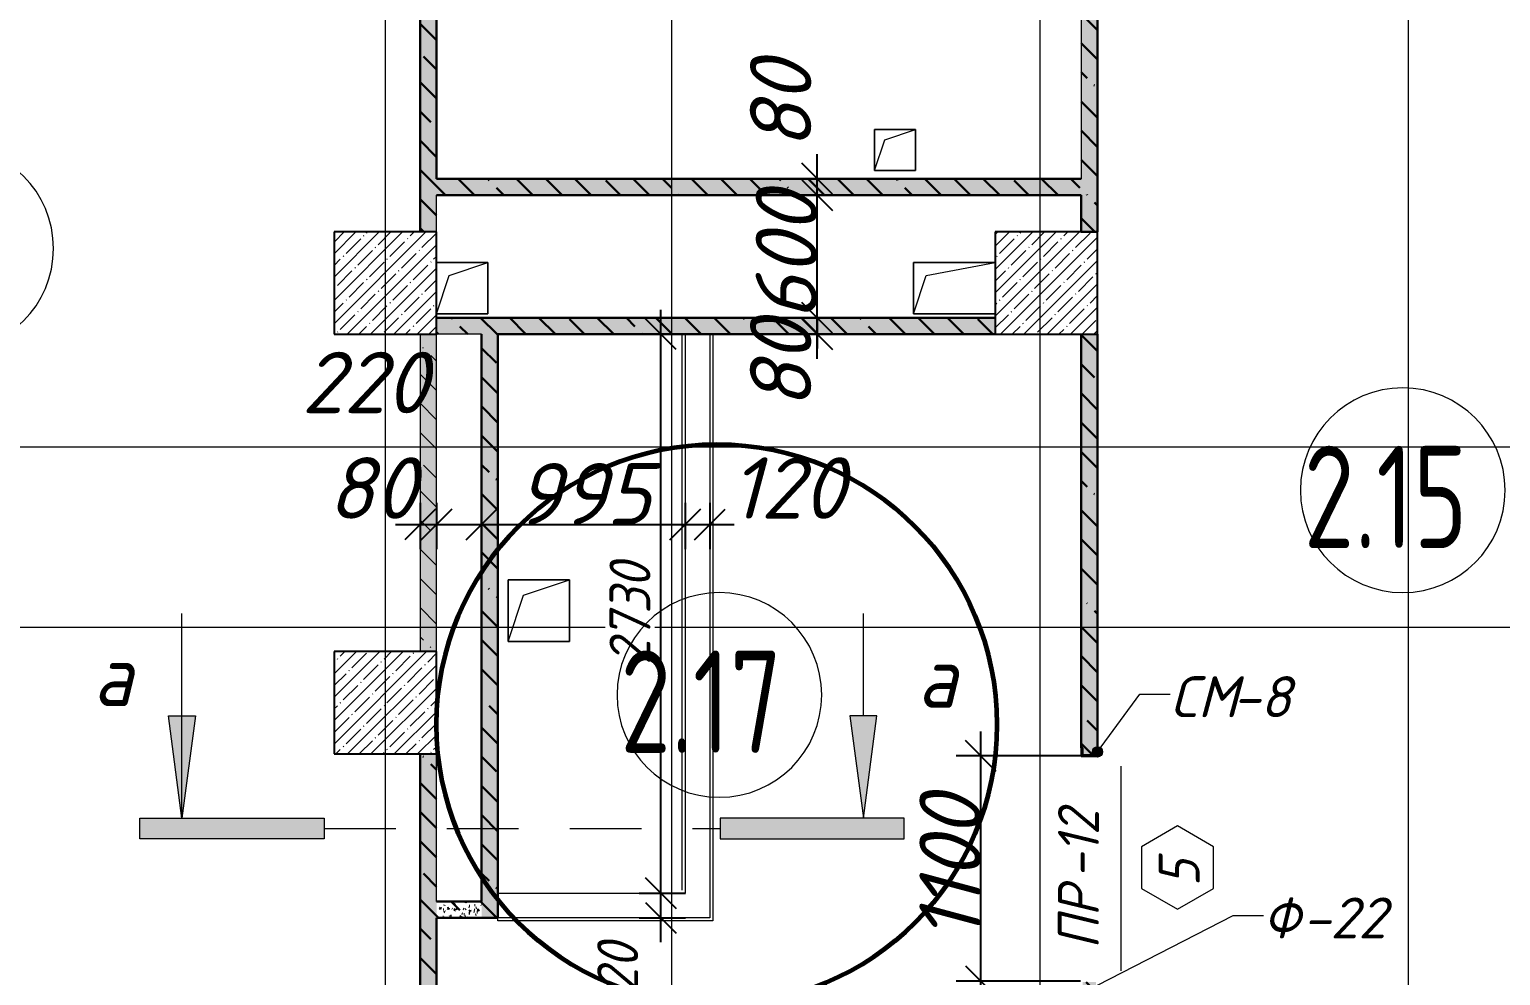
# Model space of a CAD drawing. Header units: millimetres. Extents: x 12986 to 523328, y -9759 to 30092.
# Drawn here: x 307918 to 315106, y 16802 to 21423 of the extents above; entities that cross this region are included whole.
import ezdxf

# ---------------------------------------------------------------- set-up
doc = ezdxf.new("R2010")
doc.units = ezdxf.units.MM
doc.linetypes.add('01 Штриховая _4 мм_', pattern=[600, 350, -250])
for name, color, linetype, lineweight in [('0) ПГП', 1, 'Continuous', 30), ('2) Расчет', 1, 'Continuous', 30), ('4) ПГП красный расчет', 12, 'Continuous', 30), ('A-ANNO-DIMS', 7, 'Continuous', 9), ('A-AREA-IDEN', 7, 'Continuous', 9), ('A-DOOR-IDEN', 7, 'Continuous', 9), ('A-FLOR', 7, 'Continuous', 9), ('A-GENM', 7, 'Continuous', 9), ('A-GENM-1', 7, 'Continuous', 25), ('A-GENM-IDEN', 7, 'Continuous', 9), ('A-WALL-FNSH-4', 250, 'Continuous', 13), ('A-WALL-PATT-4', 250, 'Continuous', 5), ('G-ANNO-SYMB-1', 7, '01 Штриховая _4 мм_', 9), ('I-WALL', 7, 'Continuous', 5), ('S-COLS-1', 7, 'Continuous', 5), ('S-COLS-2', 7, 'Continuous', 25), ('Оси-1', 7, 'Continuous', 20)]:
    doc.layers.add(name, color=color, linetype=linetype, lineweight=lineweight)
doc.layers.add('0)Допникки кружки', color=7, linetype='Continuous', plot=False)
doc.styles.add('ISOCPEUR_I_1', font='isocpeui.ttf', dxfattribs={"width": 0.9, "height": 250})
doc.styles.add('ISOCPEUR_I_2', font='isocpeui.ttf', dxfattribs={"height": 300})
doc.styles.add('ISOCPEUR_I_3', font='isocpeui.ttf', dxfattribs={"width": 0.9, "height": 200})
doc.styles.add('ISOCPEUR_I_4', font='isocpeui.ttf', dxfattribs={"width": 0.9, "height": 300})
doc.styles.add('СПДС', font='ГОСТ тип А.ttf', dxfattribs={"width": 0.9})
doc.dimstyles.new('ISO-2_0_0_9К_СРЕДНИЙ', dxfattribs={"dimscale": 304.8, "dimtxt": 199.196235, "dimasz": 0.492126, "dimexe": 0.393701, "dimexo": 0, "dimgap": 0, "dimtad": 1, "dimdec": 0, "dimzin": 0, "dimdsep": 46, "dimtxsty": 'ISOCPEUR_I_2', "dimblk1": 'OBLIQUE', "dimblk2": 'OBLIQUE', "dimsah": 1, "dimcen": 0.09, "dimdle": 0.393701, "dimazin": 0, "dimtfac": 1, "dimtdec": 4, "dimtix": 1, "dimtmove": 2, "dimatfit": 3, "dimfxl": 1, "dimtvp": 1, "dimtolj": 1, "dimtzin": 0, "dimarcsym": 2})
doc.dimstyles.new('ISO-2_0_0_9К_СРЕДНИЙ_2', dxfattribs={"dimscale": 304.8, "dimtxt": 199.196235, "dimasz": 0.492126, "dimexe": 0.393701, "dimexo": 0, "dimgap": 0, "dimtad": 1, "dimdec": 0, "dimzin": 0, "dimdsep": 46, "dimtxsty": 'ISOCPEUR_I_2', "dimblk1": 'OBLIQUE', "dimblk2": 'OBLIQUE', "dimsah": 1, "dimcen": 0.09, "dimdle": 0.393701, "dimazin": 0, "dimtfac": 1, "dimtdec": 4, "dimtix": 1, "dimtmove": 0, "dimatfit": 3, "dimfxl": 1, "dimtvp": 1, "dimtolj": 1, "dimtzin": 0, "dimarcsym": 2})
doc.dimstyles.new('ISO-2_0_0_9К_СРЕДНИЙ_ФОН_1', dxfattribs={"dimscale": 304.8, "dimtxt": 199.196235, "dimasz": 0.492126, "dimexe": 0.393701, "dimexo": 0, "dimgap": 0.164042, "dimtad": 1, "dimdec": 0, "dimdsep": 46, "dimtxsty": 'ISOCPEUR_I_3', "dimblk1": 'OBLIQUE', "dimblk2": 'OBLIQUE', "dimsah": 1, "dimcen": 0.09, "dimdle": 0.393701, "dimazin": 0, "dimtfac": 1, "dimtdec": 4, "dimtix": 1, "dimtmove": 0, "dimatfit": 3, "dimfxl": 1, "dimtvp": 1, "dimtfill": 1, "dimtolj": 1, "dimtzin": 0, "dimarcsym": 2})
doc.dimstyles.new('ISO-2_0_0_9К_СРЕДНИЙ_ФОН_2', dxfattribs={"dimscale": 304.8, "dimtxt": 199.196235, "dimasz": 0.492126, "dimexe": 0.393701, "dimexo": 0, "dimgap": 0.164042, "dimtad": 1, "dimdec": 0, "dimdsep": 46, "dimtxsty": 'ISOCPEUR_I_3', "dimblk1": 'OBLIQUE', "dimblk2": 'OBLIQUE', "dimsah": 1, "dimcen": 0.09, "dimdle": 0.393701, "dimazin": 0, "dimtfac": 1, "dimtdec": 4, "dimtix": 1, "dimtmove": 2, "dimatfit": 3, "dimfxl": 1, "dimtvp": 1, "dimtfill": 1, "dimtolj": 1, "dimtzin": 0, "dimarcsym": 2})
pattern_1 = [(50, (239096.85, -2765.93), (72.873764, -6.37607), [7.62, -83.82]), (355, (239096.85, -2765.93), (-14.09699, 76.422444), [6.096, -67.056]), (100.451, (239102.924, -2766.464), (58.776964, 70.04687), [6.476, -71.236]), (46.184, (239096.85, -2745.61), (108.43142, -16.81745), [11.43, -125.73]), (96.636, (239105.89, -2747.01), (94.961, 98.97089), [9.714, -106.854]), (351.184, (239096.85, -2745.61), (94.96227, 98.97018), [9.144, -100.584]), (21, (239107.01, -2750.69), (60.64565, -40.906537), [7.62, -83.82]), (326, (239107.01, -2750.69), (24.72083, 73.67493), [6.096, -67.056]), (71.451, (239112.065, -2754.1), (85.36689, 32.768737), [6.476, -71.236]), (37.5, (239096.85, -2765.933), (1.235525, 33.8224325), [3.353, -62.89, 3.353, -64.719, -67.31]), (37.5, (239096.85, -2765.933), (1.235525, 33.8224325), [-134.315, 3.353, -63.957]), (7.5, (239096.85, -2765.933), (26.728146, 40.07255), [3.353, -35.458, 3.353, -61.366, -25.654]), (7.5, (239096.85, -2765.933), (26.728146, 40.07255), [-103.53, 3.353, -22.301]), (327.5, (239074.194, -2765.933), (54.2363175, -2.292117), [3.353, -22.047, 3.353, -75.895, -105.156]), (327.5, (239074.194, -2765.933), (54.2363175, -2.292117), [-104.648, 3.353, -101.803]), (317.5, (239064.034, -2765.933), (59.25158, 10.17014), [3.353, -29.667, 3.353, -49.276, -74.676]), (317.5, (239064.034, -2765.933), (59.25158, 10.17014), [-85.649, 3.353, -71.323])]
pattern_2 = [(135, (239096.85, -2765.93), (-142.5612, -142.5612), []), (135, (239239.41, -2765.93), (-142.5612, -142.5612), [252.016, -50.403, 3.353, -47.05])]
pattern_3 = [(45, (239096.85, -2765.93), (-57.02463, 57.02463), []), (45, (239153.876, -2765.93), (-57.02463, 57.02463), [100.806, -20.161, 3.353, -16.808])]

# ---------------------------------------------------------------- blocks, each defined once
blk = doc.blocks.new('AR_Отверстие прямоугольное _в плите_ - AR_Отверстие прямоугольное _в плите_-V66-АР1_1_Кладочный план 2 этажа')
at = {"layer": 'A-GENM'}
for p, q in [((200, 125), (-200, 125)), ((-200, 125), (-200, -125)), ((-137.5, 62.5), (200, 125)), ((-200, -125), (-137.5, 62.5)), ((-200, -125), (200, -125))]:
    blk.add_line(p, q, dxfattribs=at)
blk = doc.blocks.new('AR_Отверстие прямоугольное _в плите_ - AR_Отверстие прямоугольное _в плите_-V67-АР1_1_Кладочный план 2 этажа')
at = {"layer": 'A-GENM'}
for p, q in [((125, 125), (-125, 125)), ((-62.5, 62.5), (125, 125)), ((125, -125), (125, 125)), ((-125, -125), (-62.5, 62.5)), ((-125, -125), (125, -125))]:
    blk.add_line(p, q, dxfattribs=at)
blk = doc.blocks.new('AR_Отверстие прямоугольное _в плите_ - AR_Отверстие прямоугольное _в плите_-V57-АР1_1_Кладочный план 2 этажа')
at = {"layer": 'A-GENM'}
for p, q in [((100, 100), (-100, 100)), ((-100, 100), (-100, -100)), ((-50, 50), (100, 100)), ((100, -100), (100, 100)), ((-100, -100), (-50, 50)), ((-100, -100), (100, -100))]:
    blk.add_line(p, q, dxfattribs=at)
blk = doc.blocks.new('AR_Отверстие прямоугольное _в плите_ - AR_Отверстие прямоугольное _в плите_-26860715-АР1_1_Кладочный план 2 этажа')
at = {"layer": 'A-GENM'}
for p, q in [((150, 150), (-150, 150)), ((-150, 150), (-150, -150)), ((-75, 75), (150, 150)), ((150, -150), (150, 150)), ((-150, -150), (-75, 75)), ((-150, -150), (150, -150))]:
    blk.add_line(p, q, dxfattribs=at)
blk = doc.blocks.new('Фахверк_СКБ_Швеллер_Тип 2 - СМ-8_80х2180h-30702245-АР1_1_Кладочный план 2 этажа')
at = {"layer": 'A-GENM-1'}
for p, q in [((165, 40), (125, 40)), ((125, 40), (125, -40)), ((129.5, 32.6), (165, 32.6)), ((129.5, -32.6), (129.5, 32.6)), ((165, 32.6), (165, 40)), ((125, -40), (165, -40)), ((165, -32.6), (129.5, -32.6)), ((165, -40), (165, -32.6))]:
    blk.add_line(p, q, dxfattribs=at)
blk = doc.blocks.new('_Oblique')
at = {"color": 0, "linetype": 'ByBlock', "lineweight": -2}
blk.add_line((-0.5, -0.5), (0.5, 0.5), dxfattribs=at)
blk = doc.blocks.new('*D2366')
at = {"layer": 'A-ANNO-DIMS', "color": 0, "lineweight": -2, "transparency": 16777216}
for p, q in [((311766.4, 19814.1), (311766.4, 20134.1)), ((311660.4, 20014.1), (311886.4, 20014.1)), ((311660.4, 19934.1), (311886.4, 19934.1))]:
    blk.add_line(p, q, dxfattribs=at)
at = {"layer": 'Defpoints', "color": 0, "transparency": 16777216}
for p in [(311660.4, 20014.1), (311766.4, 20014.1), (311660.4, 19934.1)]:
    blk.add_point(p, dxfattribs=at)
at = {"layer": 'A-ANNO-DIMS', "color": 0, "lineweight": -2, "transparency": 16777216, "xscale": 150, "yscale": 150, "zscale": 150}
for p, rotation in [((311766.4, 20014.1), 90), ((311766.4, 19934.1), 270)]:
    blk.add_blockref('_Oblique', p, dxfattribs=dict(at, rotation=rotation))
at = {"layer": 'A-ANNO-DIMS', "color": 0, "transparency": 16777216, "insert": (311438.5, 19567.8), "char_height": 300, "width": 303.391, "attachment_point": 1, "rotation": 90, "line_spacing_factor": 1.149209, "style": 'ISOCPEUR_I_2'}
blk.add_mtext('\\A1;80', dxfattribs=at)
blk = doc.blocks.new('*D2367')
at = {"layer": 'A-ANNO-DIMS', "color": 0, "lineweight": -2, "transparency": 16777216}
for p, q in [((311766.4, 20614.1), (311766.4, 20764.1)), ((311660.4, 20614.1), (311886.4, 20614.1)), ((311766.4, 20014.1), (311766.4, 20614.1)), ((311660.4, 20014.1), (311886.4, 20014.1)), ((311766.4, 20014.1), (311766.4, 19864.1))]:
    blk.add_line(p, q, dxfattribs=at)
at = {"layer": 'Defpoints', "color": 0, "transparency": 16777216}
for p in [(311660.4, 20614.1), (311766.4, 20614.1), (311660.4, 20014.1)]:
    blk.add_point(p, dxfattribs=at)
at = {"layer": 'A-ANNO-DIMS', "color": 0, "lineweight": -2, "transparency": 16777216, "xscale": 150, "yscale": 150, "zscale": 150}
for p, rotation in [((311766.4, 20614.1), 270), ((311766.4, 20014.1), 90)]:
    blk.add_blockref('_Oblique', p, dxfattribs=dict(at, rotation=rotation))
at = {"layer": 'A-ANNO-DIMS', "color": 0, "transparency": 16777216, "insert": (311616.4, 20314.1), "char_height": 300, "width": 455.087, "attachment_point": 5, "rotation": 90, "style": 'ISOCPEUR_I_2'}
blk.add_mtext('\\A1;600', dxfattribs=at)
blk = doc.blocks.new('*D2368')
at = {"layer": 'A-ANNO-DIMS', "color": 0, "lineweight": -2, "transparency": 16777216}
for p, q in [((311766.4, 20494.1), (311766.4, 20814.1)), ((311660.4, 20694.1), (311886.4, 20694.1)), ((311660.4, 20614.1), (311886.4, 20614.1))]:
    blk.add_line(p, q, dxfattribs=at)
at = {"layer": 'Defpoints', "color": 0, "transparency": 16777216}
for p in [(311660.4, 20694.1), (311766.4, 20694.1), (311660.4, 20614.1)]:
    blk.add_point(p, dxfattribs=at)
at = {"layer": 'A-ANNO-DIMS', "color": 0, "lineweight": -2, "transparency": 16777216, "xscale": 150, "yscale": 150, "zscale": 150}
for p, rotation in [((311766.4, 20694.1), 90), ((311766.4, 20614.1), 270)]:
    blk.add_blockref('_Oblique', p, dxfattribs=dict(at, rotation=rotation))
at = {"layer": 'A-ANNO-DIMS', "color": 0, "transparency": 16777216, "insert": (311438.5, 20835.9), "char_height": 300, "width": 303.391, "attachment_point": 1, "rotation": 90, "line_spacing_factor": 1.149209, "style": 'ISOCPEUR_I_2'}
blk.add_mtext('\\A1;80', dxfattribs=at)
blk = doc.blocks.new('*D2369')
at = {"layer": 'A-ANNO-DIMS', "color": 0, "lineweight": -2, "transparency": 16777216}
for p, q in [((309826.9, 19111.2), (309826.9, 18885.2)), ((309906.9, 19111.2), (309906.9, 18885.2)), ((309706.9, 19005.2), (310026.9, 19005.2))]:
    blk.add_line(p, q, dxfattribs=at)
at = {"layer": 'Defpoints', "color": 0, "transparency": 16777216}
for p in [(309826.9, 19111.2), (309906.9, 19111.2), (309906.9, 19005.2)]:
    blk.add_point(p, dxfattribs=at)
at = {"layer": 'A-ANNO-DIMS', "color": 0, "lineweight": -2, "transparency": 16777216, "xscale": 150, "yscale": 150, "zscale": 150, "rotation": 180}
blk.add_blockref('_Oblique', (309826.9, 19005.2), dxfattribs=at)
at = {"layer": 'A-ANNO-DIMS', "color": 0, "lineweight": -2, "transparency": 16777216, "xscale": 150, "yscale": 150, "zscale": 150}
blk.add_blockref('_Oblique', (309906.9, 19005.2), dxfattribs=at)
at = {"layer": 'A-ANNO-DIMS', "color": 0, "transparency": 16777216, "insert": (309374.1, 19333.1), "char_height": 300, "width": 303.391, "attachment_point": 1, "line_spacing_factor": 1.149209, "style": 'ISOCPEUR_I_2'}
blk.add_mtext('\\A1;80', dxfattribs=at)
blk = doc.blocks.new('*D2370')
at = {"layer": 'A-ANNO-DIMS', "color": 0, "lineweight": -2, "transparency": 16777216}
for p, q in [((309906.9, 19111.2), (309906.9, 18885.2)), ((310126.9, 19111.2), (310126.9, 18885.2)), ((309786.9, 19005.2), (310246.9, 19005.2))]:
    blk.add_line(p, q, dxfattribs=at)
at = {"layer": 'Defpoints', "color": 0, "transparency": 16777216}
for p in [(309906.9, 19111.2), (310126.9, 19111.2), (310126.9, 19005.2)]:
    blk.add_point(p, dxfattribs=at)
at = {"layer": 'A-ANNO-DIMS', "color": 0, "lineweight": -2, "transparency": 16777216, "xscale": 150, "yscale": 150, "zscale": 150, "rotation": 180}
blk.add_blockref('_Oblique', (309906.9, 19005.2), dxfattribs=at)
at = {"layer": 'A-ANNO-DIMS', "color": 0, "lineweight": -2, "transparency": 16777216, "xscale": 150, "yscale": 150, "zscale": 150}
blk.add_blockref('_Oblique', (310126.9, 19005.2), dxfattribs=at)
at = {"layer": 'A-ANNO-DIMS', "color": 0, "transparency": 16777216, "insert": (309247, 19848.5), "char_height": 300, "width": 455.087, "attachment_point": 1, "line_spacing_factor": 1.149209, "style": 'ISOCPEUR_I_2'}
blk.add_mtext('\\A1;220', dxfattribs=at)
blk = doc.blocks.new('*D2371')
at = {"layer": 'A-ANNO-DIMS', "color": 0, "lineweight": -2, "transparency": 16777216}
for p, q in [((310126.9, 19111.2), (310126.9, 18885.2)), ((311121.9, 19111.2), (311121.9, 18885.2)), ((310006.9, 19005.2), (311241.9, 19005.2))]:
    blk.add_line(p, q, dxfattribs=at)
at = {"layer": 'Defpoints', "color": 0, "transparency": 16777216}
for p in [(310126.9, 19111.2), (311121.9, 19111.2), (311121.9, 19005.2)]:
    blk.add_point(p, dxfattribs=at)
at = {"layer": 'A-ANNO-DIMS', "color": 0, "lineweight": -2, "transparency": 16777216, "xscale": 150, "yscale": 150, "zscale": 150, "rotation": 180}
blk.add_blockref('_Oblique', (310126.9, 19005.2), dxfattribs=at)
at = {"layer": 'A-ANNO-DIMS', "color": 0, "lineweight": -2, "transparency": 16777216, "xscale": 150, "yscale": 150, "zscale": 150}
blk.add_blockref('_Oblique', (311121.9, 19005.2), dxfattribs=at)
at = {"layer": 'A-ANNO-DIMS', "color": 0, "transparency": 16777216, "insert": (310624.4, 19155.2), "char_height": 300, "width": 455.087, "attachment_point": 5, "style": 'ISOCPEUR_I_2'}
blk.add_mtext('\\A1;995', dxfattribs=at)
blk = doc.blocks.new('*D2372')
at = {"layer": 'A-ANNO-DIMS', "color": 0, "lineweight": -2, "transparency": 16777216}
for p, q in [((311121.9, 19111.2), (311121.9, 18885.2)), ((311241.9, 19111.2), (311241.9, 18885.2)), ((311001.9, 19005.2), (311361.9, 19005.2))]:
    blk.add_line(p, q, dxfattribs=at)
at = {"layer": 'Defpoints', "color": 0, "transparency": 16777216}
for p in [(311121.9, 19111.2), (311241.9, 19111.2), (311241.9, 19005.2)]:
    blk.add_point(p, dxfattribs=at)
at = {"layer": 'A-ANNO-DIMS', "color": 0, "lineweight": -2, "transparency": 16777216, "xscale": 150, "yscale": 150, "zscale": 150, "rotation": 180}
blk.add_blockref('_Oblique', (311121.9, 19005.2), dxfattribs=at)
at = {"layer": 'A-ANNO-DIMS', "color": 0, "lineweight": -2, "transparency": 16777216, "xscale": 150, "yscale": 150, "zscale": 150}
blk.add_blockref('_Oblique', (311241.9, 19005.2), dxfattribs=at)
at = {"layer": 'A-ANNO-DIMS', "color": 0, "transparency": 16777216, "insert": (311339.9, 19333.1), "char_height": 300, "width": 409.118, "attachment_point": 1, "line_spacing_factor": 1.149209, "style": 'ISOCPEUR_I_2'}
blk.add_mtext('\\A1;120', dxfattribs=at)
blk = doc.blocks.new('*D2373')
at = {"layer": 'A-ANNO-DIMS', "color": 0, "lineweight": -2, "transparency": 16777216}
for p, q in [((311003.3, 16964.1), (311003.3, 17324.1)), ((310897.3, 17204.1), (311123.3, 17204.1)), ((310897.3, 17084.1), (311123.3, 17084.1))]:
    blk.add_line(p, q, dxfattribs=at)
at = {"layer": 'Defpoints', "color": 0, "transparency": 16777216}
for p in [(310897.3, 17204.1), (311003.3, 17204.1)]:
    blk.add_point(p, dxfattribs=at)
at = {"layer": 'A-ANNO-DIMS', "color": 0, "lineweight": -2, "transparency": 16777216, "xscale": 150, "yscale": 150, "zscale": 150, "rotation": 90}
blk.add_blockref('_Oblique', (311003.3, 17204.1), dxfattribs=at)
at = {"layer": 'A-ANNO-DIMS', "color": 0, "transparency": 16777216, "insert": (310692, 16624.5), "char_height": 200, "width": 409.118, "attachment_point": 1, "rotation": 90, "line_spacing_factor": 1.149209, "style": 'ISOCPEUR_I_3', "bg_fill": 3, "box_fill_scale": 1.1, "bg_fill_color": 256, "bg_fill_true_color": 13158600, "bg_fill_transparency": 0}
blk.add_mtext('\\A1;120', dxfattribs=at)
at = {"layer": 'Defpoints', "color": 0, "transparency": 16777216}
blk.add_point((310897.3, 17084.1), dxfattribs=at)
at = {"layer": 'A-ANNO-DIMS', "color": 0, "lineweight": -2, "transparency": 16777216, "xscale": 150, "yscale": 150, "zscale": 150, "rotation": 270}
blk.add_blockref('_Oblique', (311003.3, 17084.1), dxfattribs=at)
blk = doc.blocks.new('*D2374')
at = {"layer": 'A-ANNO-DIMS', "color": 0, "lineweight": -2, "transparency": 16777216}
for p, q in [((311003.3, 17084.1), (311003.3, 20054.1)), ((310897.3, 19934.1), (311123.3, 19934.1)), ((310897.3, 17204.1), (311123.3, 17204.1))]:
    blk.add_line(p, q, dxfattribs=at)
at = {"layer": 'Defpoints', "color": 0, "transparency": 16777216}
for p in [(310897.3, 19934.1), (311003.3, 19934.1), (310897.3, 17204.1)]:
    blk.add_point(p, dxfattribs=at)
at = {"layer": 'A-ANNO-DIMS', "color": 0, "lineweight": -2, "transparency": 16777216, "xscale": 150, "yscale": 150, "zscale": 150}
for p, rotation in [((311003.3, 19934.1), 90), ((311003.3, 17204.1), 270)]:
    blk.add_blockref('_Oblique', p, dxfattribs=dict(at, rotation=rotation))
at = {"layer": 'A-ANNO-DIMS', "color": 0, "transparency": 16777216, "insert": (310852, 18569.1), "char_height": 200, "width": 606.782, "attachment_point": 5, "rotation": 90, "style": 'ISOCPEUR_I_3', "bg_fill": 3, "box_fill_scale": 1.1, "bg_fill_color": 256, "bg_fill_true_color": 13158600, "bg_fill_transparency": 0}
blk.add_mtext('\\A1;2730', dxfattribs=at)
blk = doc.blocks.new('*D2375')
at = {"layer": 'A-ANNO-DIMS', "color": 0, "lineweight": -2, "transparency": 16777216}
for p, q in [((312566.4, 16654.1), (312566.4, 17994.1)), ((313056.9, 17874.1), (312446.4, 17874.1)), ((313053.8, 16774.1), (312446.4, 16774.1))]:
    blk.add_line(p, q, dxfattribs=at)
at = {"layer": 'Defpoints', "color": 0, "transparency": 16777216}
for p in [(312566.4, 17874.1), (313056.9, 17874.1), (313053.8, 16774.1)]:
    blk.add_point(p, dxfattribs=at)
at = {"layer": 'A-ANNO-DIMS', "color": 0, "lineweight": -2, "transparency": 16777216, "xscale": 150, "yscale": 150, "zscale": 150}
for p, rotation in [((312566.4, 17874.1), 90), ((312566.4, 16774.1), 270)]:
    blk.add_blockref('_Oblique', p, dxfattribs=dict(at, rotation=rotation))
at = {"layer": 'A-ANNO-DIMS', "color": 0, "transparency": 16777216, "insert": (312416.4, 17324.1), "char_height": 300, "width": 514.846, "attachment_point": 5, "rotation": 90, "style": 'ISOCPEUR_I_2'}
blk.add_mtext('\\A1;1100', dxfattribs=at)
blk = doc.blocks.new('AAR_СКБ_Марка_Двери_Перемычка и проем - Марка перемычки и проема-25306769-АР1_1_Кладочный план 2 этажа')
at = {"layer": 'A-DOOR-IDEN'}
for p, q in [((-5, 0), (5, 0)), ((-0.968, -0.984), (-1.986, -2.747)), ((1.067, -0.984), (-0.968, -0.984)), ((2.085, -2.747), (1.067, -0.984)), ((-1.986, -2.747), (-0.968, -4.509)), ((1.067, -4.509), (2.085, -2.747)), ((-0.968, -4.509), (1.067, -4.509))]:
    blk.add_line(p, q, dxfattribs=at)
blk = doc.blocks.new('Разрез - Концевая часть разреза пр_-17661887-АР1_1_Кладочный план 2 этажа')
at = {"layer": 'G-ANNO-SYMB-1'}
for points in [[(0, 0.5), (0, -0.5), (-9, -0.5), (-9, 0.5)], [(-6.292, -5.5), (-7.609, -5.5), (-6.95, -0.5)]]:
    blk.add_hatch(color=256, dxfattribs=at).paths.add_polyline_path(points, flags=0)
for p, q in [((0, 0.5), (-9, 0.5)), ((-9, 0.5), (-9, -0.5)), ((0, -0.5), (0, 0.5)), ((-9, -0.5), (0, -0.5)), ((-6.95, -0.5), (-7.609, -5.5)), ((-6.95, -0.5), (-6.95, -10.5)), ((-6.292, -5.5), (-6.95, -0.5)), ((-7.609, -5.5), (-6.292, -5.5))]:
    blk.add_line(p, q, dxfattribs=at)
blk = doc.blocks.new('Разрез - Заголовок разреза-10218885-АР1_1_Кладочный план 2 этажа')
at = {"layer": 'G-ANNO-SYMB-1'}
for points in [[(0, 0.5), (0, -0.5), (-9, -0.5), (-9, 0.5)], [(-6.342, -5.5), (-7.658, -5.5), (-7, -0.5)]]:
    blk.add_hatch(color=256, dxfattribs=at).paths.add_polyline_path(points, flags=0)
for p, q in [((0, 0.5), (-9, 0.5)), ((-9, 0.5), (-9, -0.5)), ((0, -0.5), (0, 0.5)), ((-9, -0.5), (0, -0.5)), ((-7, -0.5), (-7.658, -5.5)), ((-6.342, -5.5), (-7, -0.5)), ((-7.658, -5.5), (-6.342, -5.5)), ((-7, -5.5), (-7, -10.5))]:
    blk.add_line(p, q, dxfattribs=at)
blk = doc.blocks.new('Марка_Помещения - Номер-25198446-Объем проектирования 2 этажа')
at = {"layer": 'A-AREA-IDEN'}
for start, end in [(360, 180), (180, 360)]:
    blk.add_arc((0, 0), 2.5, start, end, dxfattribs=at)

msp = doc.modelspace()

# ---------------------------------------------------------------- hatches: boundary and pattern name
at = {"layer": '0) ПГП'}
h = msp.add_hatch(dxfattribs=at)
h.set_pattern_fill('FP_25', color=256, style=0, pattern_type=2)
h.set_pattern_definition(pattern_1)
h.paths.add_polyline_path([(309826.85081, 20434.06718), (309906.85081, 20434.06718), (309906.85081, 23834.06718), (309826.85081, 23834.06718), (309826.85081, 23036.75739)], flags=0)
h = msp.add_hatch(dxfattribs=at)
h.set_pattern_fill('FP_26', color=256, style=0, pattern_type=2)
h.set_pattern_definition(pattern_2)
h.paths.add_polyline_path([(309826.85081, 20434.06718), (309906.85081, 20434.06718), (309906.85081, 23834.06718), (309826.85081, 23834.06718), (309826.85081, 23036.75739)], flags=0)
h = msp.add_hatch(dxfattribs=at)
h.set_pattern_fill('FP_25', color=256, style=0, pattern_type=2)
h.set_pattern_definition(pattern_1)
h.paths.add_polyline_path([(313136.85081, 20434.06718), (313136.85081, 22394.06718), (313129.45081, 22394.06718), (313129.45081, 22429.56718), (313064.25081, 22429.56718), (313064.25081, 22394.06718), (313056.85081, 22394.06718), (313056.85081, 20434.06718)], flags=0)
h.paths.add_polyline_path([(313129.45081, 23538.56718), (313129.45081, 23574.06718), (313136.85081, 23574.06718), (313136.85081, 23834.06718), (313056.85081, 23834.06718), (313056.85081, 23574.06718), (313064.25081, 23574.06718), (313064.25081, 23538.56718)], flags=0)
h = msp.add_hatch(dxfattribs=at)
h.set_pattern_fill('FP_26', color=256, style=0, pattern_type=2)
h.set_pattern_definition(pattern_2)
h.paths.add_polyline_path([(313136.85081, 20434.06718), (313136.85081, 22394.06718), (313129.45081, 22394.06718), (313129.45081, 22429.56718), (313064.25081, 22429.56718), (313064.25081, 22394.06718), (313056.85081, 22394.06718), (313056.85081, 20434.06718)], flags=0)
h.paths.add_polyline_path([(313129.45081, 23538.56718), (313129.45081, 23574.06718), (313136.85081, 23574.06718), (313136.85081, 23834.06718), (313056.85081, 23834.06718), (313056.85081, 23574.06718), (313064.25081, 23574.06718), (313064.25081, 23538.56718)], flags=0)
h = msp.add_hatch(dxfattribs=at)
h.set_pattern_fill('FP_25', color=256, style=0, pattern_type=2)
h.set_pattern_definition(pattern_1)
h.paths.add_polyline_path([(309906.85081, 20614.06718), (313056.85081, 20614.06718), (313056.85081, 20694.06718), (309906.85081, 20694.06718)], flags=0)
h = msp.add_hatch(dxfattribs=at)
h.set_pattern_fill('FP_26', color=256, style=0, pattern_type=2)
h.set_pattern_definition(pattern_2)
h.paths.add_polyline_path([(309906.85081, 20614.06718), (313056.85081, 20614.06718), (313056.85081, 20694.06718), (309906.85081, 20694.06718)], flags=0)
h = msp.add_hatch(dxfattribs=at)
h.set_pattern_fill('FP_25', color=256, style=0, pattern_type=2)
h.set_pattern_definition(pattern_1)
h.paths.add_polyline_path([(311013.72581, 19934.06718), (312636.85081, 19934.06718), (312636.85081, 20014.06718), (309906.85081, 20014.06718), (309906.85081, 19934.06718), (310206.85081, 19934.06718)], flags=0)
h = msp.add_hatch(dxfattribs=at)
h.set_pattern_fill('FP_26', color=256, style=0, pattern_type=2)
h.set_pattern_definition(pattern_2)
h.paths.add_polyline_path([(311013.72581, 19934.06718), (312636.85081, 19934.06718), (312636.85081, 20014.06718), (309906.85081, 20014.06718), (309906.85081, 19934.06718), (310206.85081, 19934.06718)], flags=0)
h = msp.add_hatch(dxfattribs=at)
h.set_pattern_fill('FP_25', color=256, style=0, pattern_type=2)
h.set_pattern_definition(pattern_1)
h.paths.add_polyline_path([(310206.85081, 17084.06718), (310206.85081, 19934.06718), (310126.85081, 19934.06718), (310126.85081, 17084.06718)], flags=0)
h = msp.add_hatch(dxfattribs=at)
h.set_pattern_fill('FP_26', color=256, style=0, pattern_type=2)
h.set_pattern_definition(pattern_2)
h.paths.add_polyline_path([(310206.85081, 17084.06718), (310206.85081, 19934.06718), (310126.85081, 19934.06718), (310126.85081, 17084.06718)], flags=0)
h = msp.add_hatch(dxfattribs=at)
h.set_pattern_fill('FP_25', color=256, style=0, pattern_type=2)
h.set_pattern_definition(pattern_1)
h.paths.add_polyline_path([(313136.85081, 16334.06731), (313136.85081, 16734.06731), (313129.45081, 16734.06731), (313129.45081, 16769.56731), (313064.25081, 16769.56731), (313064.25081, 16734.06731), (313056.85081, 16734.06731), (313056.85081, 16334.06731), (313129.45081, 16334.06731)], flags=0)
h.paths.add_polyline_path([(313064.25081, 17878.58685), (313129.45081, 17878.58685), (313129.45081, 17914.08685), (313136.85081, 17914.08685), (313136.85081, 19934.06731), (313056.85081, 19934.06731), (313056.85081, 17914.08685), (313064.25081, 17914.08685)], flags=0)
h = msp.add_hatch(dxfattribs=at)
h.set_pattern_fill('FP_26', color=256, style=0, pattern_type=2)
h.set_pattern_definition(pattern_2)
h.paths.add_polyline_path([(313136.85081, 16334.06731), (313136.85081, 16734.06731), (313129.45081, 16734.06731), (313129.45081, 16769.56731), (313064.25081, 16769.56731), (313064.25081, 16734.06731), (313056.85081, 16734.06731), (313056.85081, 16334.06731), (313129.45081, 16334.06731)], flags=0)
h.paths.add_polyline_path([(313064.25081, 17878.58685), (313129.45081, 17878.58685), (313129.45081, 17914.08685), (313136.85081, 17914.08685), (313136.85081, 19934.06731), (313056.85081, 19934.06731), (313056.85081, 17914.08685), (313064.25081, 17914.08685)], flags=0)
h = msp.add_hatch(dxfattribs=at)
h.set_pattern_fill('FP_25', color=256, style=0, pattern_type=2)
h.set_pattern_definition(pattern_1)
h.paths.add_polyline_path([(309826.85081, 16034.06731), (309906.85081, 16034.06731), (309906.85081, 17884.06734), (309826.85081, 17884.06724)], flags=0)
h = msp.add_hatch(dxfattribs=at)
h.set_pattern_fill('FP_26', color=256, style=0, pattern_type=2)
h.set_pattern_definition(pattern_2)
h.paths.add_polyline_path([(309826.85081, 16034.06731), (309906.85081, 16034.06731), (309906.85081, 17884.06734), (309826.85081, 17884.06724)], flags=0)
h = msp.add_hatch(dxfattribs=at)
h.set_pattern_fill('FP_25', color=256, style=0, pattern_type=2)
h.set_pattern_definition(pattern_1)
h.paths.add_polyline_path([(309906.85081, 17084.06718), (310126.85081, 17084.06718), (310126.85081, 17164.06718), (309906.85081, 17164.06718)], flags=0)
h = msp.add_hatch(dxfattribs=at)
h.set_pattern_fill('FP_26', color=256, style=0, pattern_type=2)
h.set_pattern_definition(pattern_2)
h.paths.add_polyline_path([(309906.85081, 17084.06718), (310126.85081, 17084.06718), (310126.85081, 17164.06718), (309906.85081, 17164.06718)], flags=0)
at = {"layer": 'A-GENM-IDEN'}
h = msp.add_hatch(color=256, dxfattribs=at)
edge = h.paths.add_edge_path(flags=0)
edge.add_arc((313136.85081, 17894.08685), 25, 0, 360)
at = {"layer": 'A-WALL-PATT-4'}
h = msp.add_hatch(dxfattribs=at)
h.set_pattern_fill('FP_25', color=256, style=0, pattern_type=2)
h.set_pattern_definition(pattern_1)
h.paths.add_polyline_path([(309826.85081, 18384.06734), (309906.85081, 18384.06734), (309906.85081, 19934.06718), (309826.85081, 19934.06718), (309826.85081, 18754.79567)], flags=0)
h = msp.add_hatch(dxfattribs=at)
h.set_pattern_fill('FP_26', color=256, style=0, pattern_type=2)
h.set_pattern_definition(pattern_2)
h.paths.add_polyline_path([(309826.85081, 18384.06734), (309906.85081, 18384.06734), (309906.85081, 19934.06718), (309826.85081, 19934.06718), (309826.85081, 18754.79567)], flags=0)
at = {"layer": 'S-COLS-1'}
h = msp.add_hatch(dxfattribs=at)
h.set_pattern_fill('FP_7', color=256, style=0, pattern_type=2)
h.set_pattern_definition(pattern_3)
h.paths.add_polyline_path([(309406.85081, 19934.06718), (309906.85081, 19934.06718), (309906.85081, 20434.06718), (309406.85081, 20434.06718)], flags=0)
h = msp.add_hatch(dxfattribs=at)
h.set_pattern_fill('FP_7', color=256, style=0, pattern_type=2)
h.set_pattern_definition(pattern_3)
h.paths.add_polyline_path([(312636.85081, 19934.06718), (313136.85081, 19934.06718), (313136.85081, 20434.06718), (312636.85081, 20434.06718)], flags=0)
h = msp.add_hatch(dxfattribs=at)
h.set_pattern_fill('FP_7', color=256, style=0, pattern_type=2)
h.set_pattern_definition(pattern_3)
h.paths.add_polyline_path([(309406.85081, 17884.06734), (309906.85081, 17884.06734), (309906.85081, 18384.06734), (309406.85081, 18384.06734)], flags=0)

# ---------------------------------------------------------------- linework, layer by layer
at = {"layer": '0) ПГП'}
for p, q in [((309826.85081, 23834.06718), (309826.85081, 20434.06718)), ((309906.85081, 20614.06718), (313056.85081, 20614.06718)), ((313056.85081, 20614.06718), (313056.85081, 20434.06718)), ((313056.85081, 20434.06718), (313136.85081, 20434.06718)), ((310126.85081, 19934.06718), (310126.85081, 17164.06718)), ((310206.85081, 19934.06718), (312636.85081, 19934.06718)), ((313056.85081, 19934.06731), (313056.85081, 17914.08685)), ((309826.85081, 17884.06724), (309826.85081, 16034.06731)), ((310126.85081, 17164.06718), (309906.85081, 17164.06718))]:
    msp.add_line(p, q, dxfattribs=at)
at = {"layer": '2) Расчет'}
for p, q in [((312636.85081, 20014.06718), (309906.85081, 20014.06718)), ((310206.85081, 17084.06718), (310206.85081, 19934.06718)), ((313136.85081, 17914.08685), (313136.85081, 19934.06731)), ((309906.85081, 16034.06731), (309906.85081, 17084.06718)), ((309906.85081, 17084.06718), (310206.85081, 17084.06718))]:
    msp.add_line(p, q, dxfattribs=at)
at = {"layer": '4) ПГП красный расчет'}
for p, q in [((309906.85081, 20694.06718), (309906.85081, 23834.06718)), ((313136.85081, 20434.06718), (313136.85081, 22394.06718)), ((313056.85081, 20694.06718), (309906.85081, 20694.06718))]:
    msp.add_line(p, q, dxfattribs=at)
at = {"layer": 'A-FLOR'}
for p, q in [((312046.85081, 20934.06718), (312246.85081, 20934.06718)), ((312046.85081, 20734.06718), (312046.85081, 20934.06718)), ((312246.85081, 20934.06718), (312246.85081, 20734.06718)), ((312246.85081, 20734.06718), (312046.85081, 20734.06718)), ((309906.85081, 20284.06736), (310156.85081, 20284.06736)), ((310156.85081, 20284.06736), (310156.85081, 20034.06736)), ((312236.85081, 20284.06735), (312636.85081, 20284.06735)), ((312236.85081, 20034.06735), (312236.85081, 20284.06735)), ((310156.85081, 20034.06736), (309906.85081, 20034.06736)), ((312636.85081, 20034.06735), (312236.85081, 20034.06735)), ((310256.85081, 18734.06718), (310556.85081, 18734.06718)), ((310256.85081, 18434.06718), (310256.85081, 18734.06718)), ((310556.85081, 18734.06718), (310556.85081, 18434.06718)), ((310556.85081, 18434.06718), (310256.85081, 18434.06718))]:
    msp.add_line(p, q, dxfattribs=at)
at = {"layer": 'A-GENM-IDEN'}
for p, q in [((313136.85081, 17894.08685), (313343.25366, 18176.12113)), ((313343.25366, 18176.12113), (313491.53831, 18176.12113)), ((313136.85081, 16754.06731), (313798.92613, 17095.48718)), ((313798.92613, 17095.48718), (313947.21078, 17095.48718))]:
    msp.add_line(p, q, dxfattribs=at)
msp.add_circle((313136.85081, 17894.08685), 25, dxfattribs=at)
at = {"layer": 'A-WALL-FNSH-4'}
for p, q in [((313056.85081, 22394.06718), (313056.85081, 20694.06718)), ((309906.85081, 20434.06718), (309906.85081, 20614.06718)), ((309826.85081, 20434.06718), (309906.85081, 20434.06718)), ((309906.85081, 20014.06718), (309906.85081, 19934.06718)), ((312636.85081, 19934.06718), (312636.85081, 20014.06718)), ((309826.85081, 19934.06718), (309826.85081, 18384.06734)), ((310126.85081, 19934.06718), (309826.85081, 19934.06718)), ((309906.85081, 18384.06734), (309906.85081, 19934.06718)), ((313136.85081, 19934.06731), (313056.85081, 19934.06731)), ((309826.85081, 18384.06734), (309906.85081, 18384.06734)), ((309906.85081, 17884.06734), (309826.85081, 17884.06724)), ((309906.85081, 17164.06718), (309906.85081, 17884.06734))]:
    msp.add_line(p, q, dxfattribs=at)
at = {"layer": 'I-WALL'}
for p, q in [((311106.85081, 17219.06718), (311106.85081, 19934.06718)), ((311121.85081, 19934.06718), (311121.85081, 17204.06718)), ((311241.85081, 19934.06718), (311241.85081, 17084.06718)), ((311256.85081, 19934.06718), (311256.85081, 17069.06718)), ((310206.85081, 17204.06718), (311121.85081, 17204.06718)), ((311241.85081, 17084.06718), (310206.85081, 17084.06718)), ((310206.85081, 17069.06718), (310206.85081, 17084.06718)), ((311256.85081, 17069.06718), (310206.85081, 17069.06718))]:
    msp.add_line(p, q, dxfattribs=at)
at = {"layer": 'S-COLS-2'}
for p, q in [((309906.85081, 20434.06718), (309406.85081, 20434.06718)), ((309406.85081, 20434.06718), (309406.85081, 19934.06718)), ((309906.85081, 19934.06718), (309906.85081, 20434.06718)), ((313136.85081, 20434.06718), (312636.85081, 20434.06718)), ((312636.85081, 20434.06718), (312636.85081, 19934.06718)), ((313136.85081, 19934.06718), (313136.85081, 20434.06718)), ((309406.85081, 19934.06718), (309906.85081, 19934.06718)), ((312636.85081, 19934.06718), (313136.85081, 19934.06718)), ((309906.85081, 18384.06734), (309406.85081, 18384.06734)), ((309406.85081, 18384.06734), (309406.85081, 17884.06734)), ((309906.85081, 17884.06734), (309906.85081, 18384.06734)), ((309406.85081, 17884.06734), (309906.85081, 17884.06734))]:
    msp.add_line(p, q, dxfattribs=at)
at = {"layer": 'Оси-1'}
for p, q in [((309656.85078, -6915.9327), (309656.85078, 25871.01046)), ((311056.85078, -6915.9327), (311056.85078, 25871.01046)), ((312856.85078, -6915.9327), (312856.85078, 25871.01046)), ((314656.85078, -6915.9327), (314656.85078, 25871.01046)), ((234936.85079, 19384.06737), (365048.47884, 19384.06737)), ((234936.85079, 18504.0673), (365048.47884, 18504.0673))]:
    msp.add_line(p, q, dxfattribs=at)

# ---------------------------------------------------------------- block references
at = {"layer": 'A-AREA-IDEN', "xscale": 199.9999999999999, "yscale": 199.9999999999999, "zscale": 199.9999999999999}
for p in [(307535.16553, 20353.0351), (314628.50112, 19172.27944)]:
    msp.add_blockref('Марка_Помещения - Номер-25198446-Объем проектирования 2 этажа', p, dxfattribs=at)
at = {"layer": 'A-DOOR-IDEN', "xscale": 99.99999999999993, "yscale": 99.99999999999993, "zscale": 99.99999999999993, "rotation": 89.99999999999982}
msp.add_blockref('AAR_СКБ_Марка_Двери_Перемычка и проем - Марка перемычки и проема-25306769-АР1_1_Кладочный план 2 этажа', (313253.09837, 17324.08685), dxfattribs=at)
at = {"layer": 'A-GENM'}
for name, p in [('AR_Отверстие прямоугольное _в плите_ - AR_Отверстие прямоугольное _в плите_-V57-АР1_1_Кладочный план 2 этажа', (312146.85081, 20834.06718)), ('AR_Отверстие прямоугольное _в плите_ - AR_Отверстие прямоугольное _в плите_-V67-АР1_1_Кладочный план 2 этажа', (310031.85081, 20159.06736)), ('AR_Отверстие прямоугольное _в плите_ - AR_Отверстие прямоугольное _в плите_-V66-АР1_1_Кладочный план 2 этажа', (312436.85081, 20159.06735)), ('AR_Отверстие прямоугольное _в плите_ - AR_Отверстие прямоугольное _в плите_-26860715-АР1_1_Кладочный план 2 этажа', (310406.85081, 18584.06718))]:
    msp.add_blockref(name, p, dxfattribs=at)
at = {"layer": 'A-GENM-1', "rotation": 89.99999999999991}
msp.add_blockref('Фахверк_СКБ_Швеллер_Тип 2 - СМ-8_80х2180h-30702245-АР1_1_Кладочный план 2 этажа', (313096.85081, 17749.08685), dxfattribs=at)
at = {"layer": 'G-ANNO-SYMB-1', "extrusion": (0, 0, -1), "xscale": 99.99999999999993, "yscale": 99.99999999999993, "zscale": 99.99999999999993, "rotation": 180}
msp.add_blockref('Разрез - Концевая часть разреза пр_-17661887-АР1_1_Кладочный план 2 этажа', (-309357.66533, 17520.09023), dxfattribs=at)
at = {"layer": 'G-ANNO-SYMB-1', "xscale": 99.99999999999993, "yscale": 99.99999999999993, "zscale": 99.99999999999993, "rotation": 180}
msp.add_blockref('Разрез - Заголовок разреза-10218885-АР1_1_Кладочный план 2 этажа', (311292.46831, 17520.09023), dxfattribs=at)

# ---------------------------------------------------------------- texts
at = {"layer": 'A-AREA-IDEN', "insert": (314144.73483, 19389.39805), "char_height": 500, "width": 1212.1515, "attachment_point": 1, "style": 'СПДС'}
msp.add_mtext('2.15', dxfattribs=at)
at = {"layer": 'A-DOOR-IDEN', "insert": (313435.73974, 17237.88833), "char_height": 200, "width": 158.734125, "attachment_point": 1, "rotation": 90, "style": 'ISOCPEUR_I_2'}
msp.add_mtext('\\fISOCPEUR|b0|i1|c204|p34|;\\W.9;5', dxfattribs=at)
at = {"layer": 'A-GENM-IDEN', "char_height": 200, "attachment_point": 1, "style": 'ISOCPEUR_I_2'}
for s, insert, width in [('СМ', (313491.53831, 18263.73571), 367.9745625), ('-8', (313795.14769, 18263.73571), 317.46825), ('\\fISOCPEUR|b0|i1|c204|p34|;\\W.9;Ф', (313947.21078, 17183.10177), 230.886), ('-22', (314137.71078, 17183.10177), 476.202375)]:
    msp.add_mtext(s, dxfattribs=dict(at, insert=insert, width=width))
at = {"layer": 'A-GENM-IDEN', "char_height": 200, "attachment_point": 1, "rotation": 90, "style": 'ISOCPEUR_I_4'}
for s, insert, width in [('-12', (312943.8095, 17275.26026), 481.0125), ('ПР', (312943.8095, 16931.30192), 416.8775)]:
    msp.add_mtext(s, dxfattribs=dict(at, insert=insert, width=width))
at = {"layer": 'G-ANNO-SYMB-1', "char_height": 300, "width": 296.624375, "attachment_point": 1, "style": 'ISOCPEUR_I_1'}
for insert in [(308229.02409, 18418.0129), (312257.23485, 18409.54246)]:
    msp.add_mtext('\\fISOCPEUR|b0|i1|c204|p34|;а', dxfattribs=dict(at, insert=insert))

# ---------------------------------------------------------------- dimensions: what is measured, and where the dimension line sits
at = {"layer": 'A-ANNO-DIMS'}
for base, p1, p2, picture, middle in [((311766.42564, 20694.06718), (311660.35962, 20614.06718), (311660.35962, 20694.06718), '*D2368', (311638.46782, 20987.6437)), ((311766.42564, 20014.06718), (311660.35962, 19934.06718), (311660.35962, 20014.06718), '*D2366', (311638.46782, 19719.46005))]:
    dim = msp.add_linear_dim(base=base, p1=p1, p2=p2, angle=90, dimstyle='ISO-2_0_0_9К_СРЕДНИЙ', override={"dimpost": '<>', "dimfxl": 80}, dxfattribs=at)
    dim.commit()
    dim.dimension.update_dxf_attribs({"geometry": picture, "text_midpoint": middle, "dimtype": 160, "text_rotation": 90})
for base, p1, p2, override, picture, middle in [((311766.42564, 20614.06718), (311660.35962, 20014.06718), (311660.35962, 20614.06718), {"dimpost": '<>', "dimfxl": 600}, '*D2367', (311616.42564, 20314.06718)), ((312566.42564, 17874.08685), (313053.80281, 16774.08685), (313056.85081, 17874.08685), {"dimpost": '<>', "dimfxl": 1100.004223}, '*D2375', (312416.42564, 17324.08685))]:
    dim = msp.add_linear_dim(base=base, p1=p1, p2=p2, angle=90, dimstyle='ISO-2_0_0_9К_СРЕДНИЙ_2', override=override, dxfattribs=at)
    dim.commit()
    dim.dimension.update_dxf_attribs({"geometry": picture, "text_midpoint": middle})
for base, p1, p2, override, picture, middle in [((310126.85081, 19005.17662), (309906.85081, 19111.24264), (310126.85081, 19111.24264), {"dimpost": '<>', "dimfxl": 220}, '*D2370', (309474.55206, 19648.47555)), ((309906.85081, 19005.17662), (309826.85081, 19111.24264), (309906.85081, 19111.24264), {"dimpost": '<>', "dimfxl": 80}, '*D2369', (309525.84176, 19133.13444)), ((311241.85081, 19005.17662), (311121.85081, 19111.24264), (311241.85081, 19111.24264), {"dimpost": '<>', "dimfxl": 120}, '*D2372', (311544.48678, 19133.13444))]:
    dim = msp.add_linear_dim(base=base, p1=p1, p2=p2, dimstyle='ISO-2_0_0_9К_СРЕДНИЙ', override=override, dxfattribs=at)
    dim.commit()
    dim.dimension.update_dxf_attribs({"geometry": picture, "text_midpoint": middle, "dimtype": 160})
dim = msp.add_linear_dim(base=(311121.85081, 19005.17662), p1=(310126.85081, 19111.24264), p2=(311121.85081, 19111.24264), dimstyle='ISO-2_0_0_9К_СРЕДНИЙ_2', override={"dimpost": '<>', "dimfxl": 995}, dxfattribs=at)
dim.commit()
dim.dimension.update_dxf_attribs({"geometry": '*D2371', "text_midpoint": (310624.35081, 19155.17662)})

# ---------------------------------------------------------------- next in the draw order: dimensions: what is measured, and where the dimension line sits
dim = msp.add_linear_dim(base=(311003.33262, 17204.06718), p1=(310897.26661, 17084.06718), p2=(310897.26661, 17204.06718), angle=90, dimstyle='ISO-2_0_0_9К_СРЕДНИЙ_ФОН_2', override={"dimpost": '<>', "dimfxl": 120}, dxfattribs=at)
dim.commit()
dim.dimension.update_dxf_attribs({"geometry": '*D2373', "text_midpoint": (310825.37481, 16829.09769), "dimtype": 160, "text_rotation": 90})

# ---------------------------------------------------------------- next in the draw order: dimensions: what is measured, and where the dimension line sits
dim = msp.add_linear_dim(base=(311003.33262, 19934.06718), p1=(310897.26661, 17204.06718), p2=(310897.26661, 19934.06718), angle=90, dimstyle='ISO-2_0_0_9К_СРЕДНИЙ_ФОН_1', override={"dimpost": '<>', "dimfxl": 2730}, dxfattribs=at)
dim.commit()
dim.dimension.update_dxf_attribs({"geometry": '*D2374', "text_midpoint": (310852.04475, 18569.06718)})

# ---------------------------------------------------------------- next in the draw order: linework, layer by layer
at = {"layer": '0)Допникки кружки', "color": 6, "lineweight": 60}
msp.add_circle((311276.23644, 18027.45293), 1369.38563, dxfattribs=at)
at = {"layer": 'G-ANNO-SYMB-1'}
msp.add_line((309357.66533, 17520.09023), (311292.46831, 17520.09023), dxfattribs=at)

# ---------------------------------------------------------------- next in the draw order: block references
at = {"layer": 'A-AREA-IDEN', "xscale": 199.9999999999999, "yscale": 199.9999999999999, "zscale": 199.9999999999999}
msp.add_blockref('Марка_Помещения - Номер-25198446-Объем проектирования 2 этажа', (311288.94605, 18172.27944), dxfattribs=at)

# ---------------------------------------------------------------- next in the draw order: texts
at = {"layer": 'A-AREA-IDEN', "insert": (310805.17976, 18389.39805), "char_height": 500, "width": 1212.1515, "attachment_point": 1, "style": 'СПДС'}
msp.add_mtext('2.17', dxfattribs=at)

doc.saveas('drawing.dxf')
